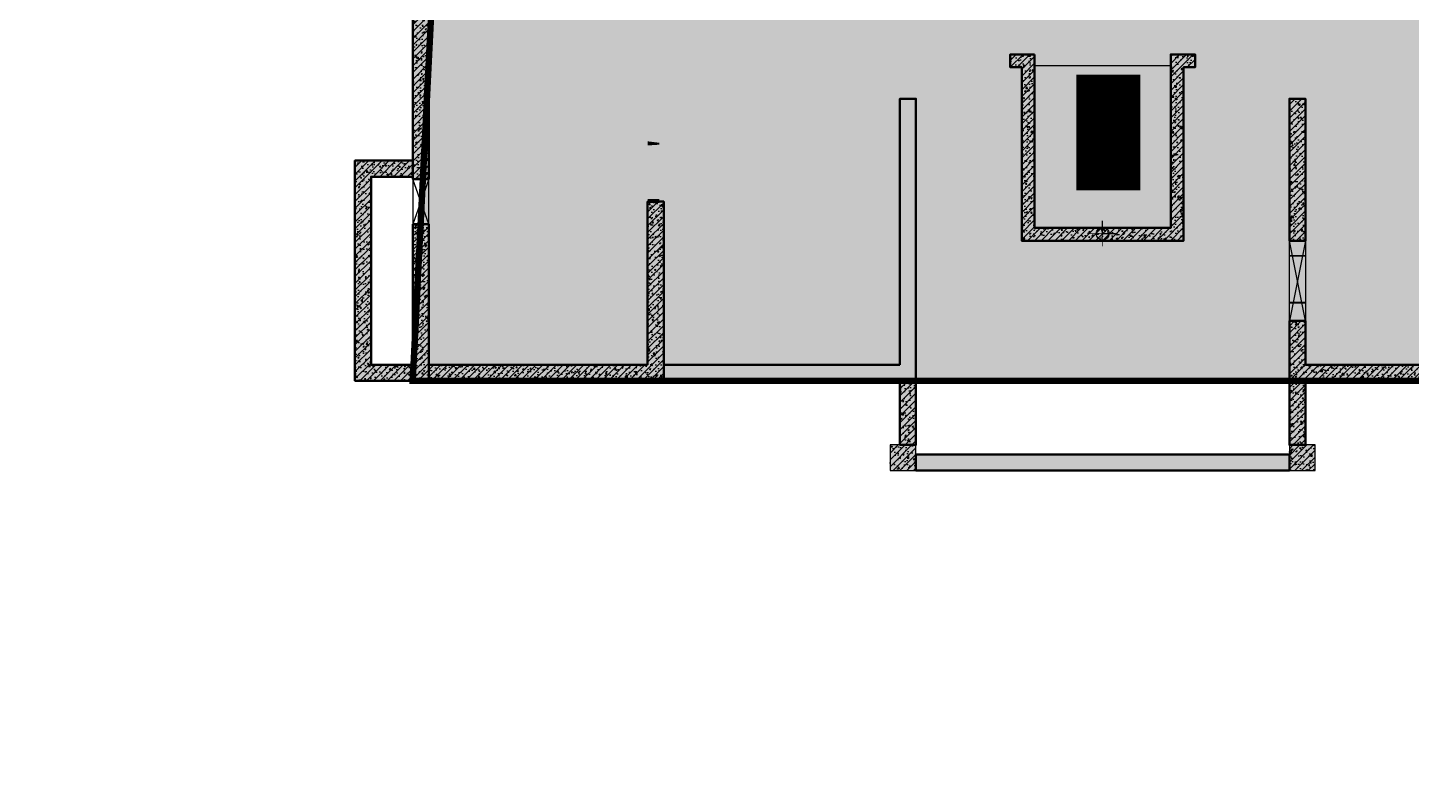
# Model space of a CAD drawing. Extents: x -1338203 to 1886333, y -530034 to 1031844.
# Drawn here: x 744757 to 766316, y -410987 to -399255 of the extents above; entities that cross this region are included whole.
import ezdxf

# ---------------------------------------------------------------- set-up
doc = ezdxf.new("R2010")
doc.units = 0
doc.header["$LTSCALE"] = 1000
doc.header["$MEASUREMENT"] = 0
for name, color, linetype, plot in [('A-001-主楼相对位置参照$0$AAD-A-MARK', 6, 'Continuous', False), ('M08预留预埋-B2$0$AAD-A-MARK', 6, 'Continuous', False), ('S-08-墙柱B2_B1$0$AAD-A-MARK', 6, 'Continuous', False)]:
    doc.layers.add(name, color=color, linetype=linetype, plot=plot)
for name, color, linetype in [('M08预留预埋-B2$0$0M-A-JGLD', 3, 'Continuous'), ('M08预留预埋-B2$0$0M-A-LD', 4, 'Continuous'), ('p-a-core', 1, 'Continuous'), ('S-08-墙柱B2_B1$0$0S-CC-LINE', 52, 'Continuous'), ('S-08-墙柱B2_B1$0$0S-CW-HATCH', 251, 'Continuous'), ('S-08-墙柱B2_B1$0$0S-CW-HATCH-UP', 251, 'Continuous'), ('S-08-墙柱B2_B1$0$0S-S-HOLE', 55, 'Continuous')]:
    doc.layers.add(name, color=color, linetype=linetype)
doc.layers.add('p-h-walkable', color=7, linetype='Continuous', lineweight=70, true_color=0xf0f0f0)
doc.layers.add('S-08-墙柱B2_B1$0$0S-CW-LINE', color=7, linetype='Continuous', lineweight=50)
pattern_1 = [(45, (761506.6001984025, -402460.9265819573), (-111.7962160783531, 111.7962160783531), [91.28125, -91.28125]), (105, (761506.6001984025, -402460.9265819573), (-152.7164712100046, -40.92025513165151), [91.28125, -91.28125]), (165, (761482.9748857985, -402372.755678483), (-40.92025513165157, -152.7164712100046), [91.28125, -91.28125])]
pattern_2 = [(45, (761506.6001984025, -402460.9265819573), (-53.03300858899106, 53.03300858899107), []), (49.99999999999999, (761506.6001984025, -402460.9265819573), (215.178054780226, -18.82564049477853), [22.5, -247.5]), (355, (761506.6001984025, -402460.9265819573), (-41.6254000839, 225.6576401100035), [18, -198]), (100.4514, (761524.5317024025, -402462.4953839573), (173.5528145142065, 206.8318626182861), [19.122057, -210.3426336]), (46.18420000000002, (761506.6001984025, -402400.9265819573), (320.1723145876933, -49.65570429870542), [33.74999999999971, -371.2499999999977]), (96.6356, (761533.2812219025, -402405.0645740573), (280.398811664611, 292.2353612701325), [28.6830864, -315.5139]), (351.1842, (761506.6001984025, -402400.9265819573), (280.3985835400882, 292.2355802775974), [27, -297]), (21, (761536.6001984025, -402415.9265819573), (179.0721156355385, -120.7856671996016), [22.5, -247.5]), (326.0000000000001, (761536.6001984025, -402415.9265819573), (72.99459957647451, 217.5450135140559), [18, -198]), (71.4514, (761551.5228683031, -402425.9920637573), (252.066788574447, 96.75914901298572), [19.122057, -210.3426336]), (37.50000000000001, (761506.6001984025, -402460.9265819573), (3.647956595187201, 99.86815614939344), [0, -195.6, 0, -201, 0, -198.75]), (7.499999999999999, (761506.6001984025, -402460.9265819573), (78.92086123264458, 118.3235135647081), [0, -114.6, 0, -191.1, 0, -75.75]), (327.5, (761439.7001984022, -402460.9265819573), (160.1467308517227, -6.766461520313927), [0, -75, 0, -234, 0, -310.5]), (317.5, (761409.7001984022, -402460.9265819573), (174.9558508027159, 30.03149469969532), [0, -97.5, 0, -155.4, 0, -220.5])]

# ---------------------------------------------------------------- blocks, each defined once
blk = doc.blocks.new('A-001-主楼相对位置参照')
at = {"layer": 'A-001-主楼相对位置参照$0$AAD-A-MARK'}
blk.add_lwpolyline([(-5918.767001748085, -238759.9998555184), (-3798.767001748085, -238759.9998559952), (-3798.767001688481, -236239.9998545647), (-5918.76700168848, -236239.9998540879)], close=True, dxfattribs=at)
blk = doc.blocks.new('M08预留预埋-B2')
at = {"layer": 'M08预留预埋-B2$0$0M-A-JGLD', "elevation": 2850000}
blk.add_lwpolyline([(-10500.0003124214, 849.9997260167438, 0, 0, 0), (-10499.99968944518, 149.999726013426, 30, 30, 0), (-10749.99999906858, 149.9999996072729, 0, 0, 0), (-10750.00000093329, 849.9999998242711, 30, 30, 0), (-10499.99916451606, 849.9999998243002, 30, 30, 0)], format="xyseb", dxfattribs=at)
at = {"layer": 'M08预留预埋-B2$0$0M-A-JGLD'}
blk.add_lwpolyline([(3160.000835483006, -344.9999998912972, 0, 0, 0), (3160.000310553893, -1075.000273702171, 30, 30, 0), (2910.000000930493, -1075.000000108324, 0, 0, 0), (2909.999999065782, -344.9999998913263, 30, 30, 0), (3160.000835483006, -344.9999998912972, 30, 30, 0)], format="xyseb", dxfattribs=at)
at = {"layer": 'M08预留预埋-B2$0$0M-A-LD'}
blk.add_lwpolyline([(-6910.000000000815, 1400.000820441113, 0, 0, 0), (-6909.999999999185, 500.0000000000582, 30, 30, 0), (-7089.999999999185, 499.999999999709, 0, 0, 0), (-7090.000000000815, 1400.000820365152, 30, 30, 0), (-6910.000000000815, 1400.000820441113, 30, 30, 0)], format="xyseb", dxfattribs=at)
at = {"layer": 'M08预留预埋-B2$0$AAD-A-MARK', "const_width": 10}
for points in [[(-200, 0), (200, 0)], [(0, 200), (0, -200)]]:
    blk.add_lwpolyline(points, dxfattribs=at)
at = {"layer": 'M08预留预埋-B2$0$AAD-A-MARK'}
blk.add_circle((0, 0), 100, dxfattribs=at)
blk = doc.blocks.new('M001-预留预埋B2')
for p in [(-4858.902933009318, -238849.9998091664, -0.0003980569898375679), (-4858.766990639735, -238849.9998579191, -0.000398056989837555)]:
    blk.add_blockref('M08预留预埋-B2', p)

msp = doc.modelspace()

# ---------------------------------------------------------------- hatches: boundary and pattern name
at = {"layer": 'p-h-walkable', "ltscale": 0.002}
h = msp.add_hatch(color=256, dxfattribs=at)
h.dxf.hatch_style = 1
h.paths.add_polyline_path([(728556.4094088443, -320761.2911765109), (728556.3547588947, -348211.5017243018), (746356.3484443948, -348211.5017242723), (750916.3484443898, -338175.0097184044), (842896.3491870692, -338175.0097184044), (843211.3492125742, -349155.0095694998), (839116.3492611168, -349155.0095695712), (839116.3492611168, -377051.4870058745), (864906.3547584309, -377051.4870058745), (864906.3547584309, -390806.5711709709), (875856.3484613771, -395571.4871842109), (875856.348461363, -404751.4874804067), (834560.3103806074, -404751.4874803963), (839142.6757868899, -442064.2876435285), (869465.2134576387, -438340.3927054469), (871163.1928136485, -452166.5193397896), (873704.0511599232, -451854.4778597266), (877328.6078072718, -464960.3959546241), (761875.9874196091, -479139.0716770189), (761132.9487910755, -468418.2650628918), (764950.6384080613, -465209.0494699521), (763252.8257613134, -451384.280298188), (799242.4407485438, -446964.4145689445), (793807.3212043041, -404751.4870716078), (750756.3491663808, -404751.4872862076), (751556.349166161, -388854.9743852809), (648066.6070076446, -388604.4137855553), (648066.5844366426, -380374.4093295055), (641016.6027933541, -380374.4093186745), (641512.3361103976, -365348.1631979565), (660006.5996086108, -364574.4137855692), (660306.599609829, -340846.8171705838), (656406.6057762853, -340846.8171707173), (656406.6057762853, -336396.8171708743), (656656.3547443041, -340532.365631887), (656406.3547442622, -332417.3777717449), (712156.3557747989, -332417.3777717449), (712080.9374175866, -320761.2911765098)])
at = {"layer": 'S-08-墙柱B2_B1$0$0S-CW-HATCH'}
h = msp.add_hatch(color=256, dxfattribs=at)
h.dxf.hatch_style = 1
h.paths.add_polyline_path([(750756.6001984025, -401610.9267408896), (750756.6001984025, -398770.9265819573), (751556.6001984025, -398770.9265819573), (751556.6001984025, -399020.9265819573), (751006.6001984025, -399020.9265819573), (751006.6001984025, -401610.9267408896)])
h = msp.add_hatch(color=256, dxfattribs=at)
h.dxf.hatch_style = 1
h.paths.add_polyline_path([(760446.6001984025, -399670.9265819572), (760066.6001984025, -399670.9265819572), (760066.6001984025, -399870.9265819572), (760246.6001984025, -399870.9265819572), (760246.6001984025, -402570.9265819572), (762766.6001984025, -402570.9265819572), (762766.6001984025, -399870.9265819572), (762946.6001984025, -399870.9265819572), (762946.6001984025, -399670.9265819572), (762566.6001984025, -399670.9265819572), (762566.6001984025, -402370.9265819572), (760446.6001984025, -402370.9265819572)])
h = msp.add_hatch(color=256, dxfattribs=at)
h.dxf.hatch_style = 1
h.paths.add_polyline_path([(758346.6001984025, -404500.9265819572), (754666.6001984025, -404500.9265819572), (754666.6001984025, -404750.9265819572), (758596.6001984025, -404750.9265819572), (758596.6001984025, -400360.9265819572), (758346.6001984025, -400360.9265819572)])
h = msp.add_hatch(color=256, dxfattribs=at)
h.dxf.hatch_style = 1
h.paths.add_polyline_path([(764666.6001983932, -402570.9265819806), (764416.6001984025, -402570.9265819806), (764416.6001984025, -400360.9265819572), (764666.6001983932, -400360.9265819572)])
h = msp.add_hatch(color=256, dxfattribs=at)
h.dxf.hatch_style = 1
h.paths.add_polyline_path([(750756.6001984025, -404750.9265819572), (749856.6001984025, -404750.9265819572), (749856.6001984025, -401324.1841132675), (750756.6001984025, -401324.1841132675), (750756.6001984025, -401574.1841132675), (750106.6001984025, -401574.1841132675), (750106.6001984025, -404501.1841132675), (750756.6001984025, -404501.1841132675)])
h = msp.add_hatch(color=256, dxfattribs=at)
h.dxf.hatch_style = 1
h.paths.add_polyline_path([(754416.6001984025, -404500.9265819572), (751006.6001984025, -404500.9265819572), (751006.6001984025, -404750.9265819572), (754666.6001984025, -404750.9265819572), (754666.6001984025, -401960.9265819572), (754416.6001984025, -401960.9265819572)])
h = msp.add_hatch(color=256, dxfattribs=at)
h.dxf.hatch_style = 1
h.paths.add_polyline_path([(750756.6001877892, -402310.926744899), (751006.6001984025, -402310.926744899), (751006.6001984025, -404750.9265819572), (750756.6001877892, -404750.9265819572)])
h = msp.add_hatch(color=256, dxfattribs=at)
h.dxf.hatch_style = 1
h.paths.add_polyline_path([(764416.6001984025, -404750.9265819572), (768396.6001984025, -404750.9265819572), (768396.6001984025, -404500.9265819572), (764666.6001984025, -404500.9265819572), (764666.6001984025, -403820.9265819573), (764416.6001984025, -403820.9265819573)])
h = msp.add_hatch(color=256, dxfattribs=at)
h.dxf.hatch_style = 1
h.paths.add_polyline_path([(758596.6001984025, -404750.9265819572), (758346.6001984025, -404750.9265819572), (758346.6001984025, -405750.9265819572), (758596.6001984025, -405750.9265819572)])
h = msp.add_hatch(color=256, dxfattribs=at)
h.dxf.hatch_style = 1
h.paths.add_polyline_path([(764416.6001984025, -404750.9265819572), (764666.6001984025, -404750.9265819572), (764666.6001984025, -405750.9265819572), (764416.6001984025, -405750.9265819572)])
h = msp.add_hatch(color=256, dxfattribs=at)
h.dxf.hatch_style = 1
h.paths.add_polyline_path([(758596.6001984025, -405750.9265819572), (758196.6001984025, -405750.9265819572), (758196.6001984025, -406150.9265819572), (758596.6001984025, -406150.9265819572)])
h = msp.add_hatch(color=256, dxfattribs=at)
h.dxf.hatch_style = 1
h.paths.add_polyline_path([(758596.6001984025, -406150.9265819572), (764416.6001984025, -406150.9265819572), (764416.6001984025, -405900.9265819572), (758596.6001984025, -405900.9265819572)])
h = msp.add_hatch(color=256, dxfattribs=at)
h.dxf.hatch_style = 1
h.paths.add_polyline_path([(764816.6001984025, -405750.9265819572), (764416.6001984025, -405750.9265819572), (764416.6001984025, -406150.9265819572), (764816.6001984025, -406150.9265819572)])
at = {"layer": 'S-08-墙柱B2_B1$0$0S-CW-HATCH-UP'}
h = msp.add_hatch(dxfattribs=at)
h.set_pattern_fill('钢筋混凝土', color=256, scale=30)
h.set_pattern_definition(pattern_2)
h.paths.add_polyline_path([(750756.6001984025, -401610.9267408896), (750756.6001984025, -398770.9265819573), (751556.6001984025, -398770.9265819573), (751556.6001984025, -399020.9265819573), (751006.6001984025, -399020.9265819573), (751006.6001984025, -401610.9267408896)])
h = msp.add_hatch(dxfattribs=at)
h.set_pattern_fill('钢筋混凝土', color=256, scale=30)
h.set_pattern_definition(pattern_2)
h.paths.add_polyline_path([(760446.6001984025, -399670.9265819572), (760066.6001984025, -399670.9265819572), (760066.6001984025, -399870.9265819572), (760246.6001984025, -399870.9265819572), (760246.6001984025, -402570.9265819572), (762766.6001984025, -402570.9265819572), (762766.6001984025, -399870.9265819572), (762946.6001984025, -399870.9265819572), (762946.6001984025, -399670.9265819572), (762566.6001984025, -399670.9265819572), (762566.6001984025, -402370.9265819572), (760446.6001984025, -402370.9265819572)])
h = msp.add_hatch(dxfattribs=at)
h.set_pattern_fill('钢筋混凝土', color=256, scale=30)
h.set_pattern_definition(pattern_2)
h.paths.add_polyline_path([(758346.6001984025, -404500.9265819572), (754666.6001984025, -404500.9265819572), (754666.6001984025, -404750.9265819572), (758596.6001984025, -404750.9265819572), (758596.6001984025, -400360.9265819572), (758346.6001984025, -400360.9265819572)])
h = msp.add_hatch(dxfattribs=at)
h.set_pattern_fill('钢筋混凝土', color=256, scale=30)
h.set_pattern_definition([(45, (-3496387.303751316, 348669.923996056), (-53.03300858899106, 53.03300858899107), []), (49.99999999999999, (-3496387.303751316, 348669.923996056), (215.178054780226, -18.82564049477853), [22.5, -247.5]), (355, (-3496387.303751316, 348669.923996056), (-41.6254000839, 225.6576401100035), [18, -198]), (100.4514, (-3496369.372247316, 348668.355194056), (173.5528145142065, 206.8318626182861), [19.122057, -210.3426336]), (46.18420000000002, (-3496387.303751316, 348729.923996056), (320.1723145876933, -49.65570429870542), [33.74999999999981, -371.2499999999985]), (96.6356, (-3496360.622727816, 348725.786003956), (280.398811664611, 292.2353612701325), [28.6830864, -315.5139]), (351.1842, (-3496387.303751316, 348729.923996056), (280.3985835400882, 292.2355802775974), [27, -297]), (21, (-3496357.303751316, 348714.923996056), (179.0721156355385, -120.7856671996016), [22.5, -247.5]), (326.0000000000001, (-3496357.303751316, 348714.923996056), (72.99459957647451, 217.5450135140559), [18, -198]), (71.4514, (-3496342.381081417, 348704.858514256), (252.066788574447, 96.75914901298572), [19.122057, -210.3426336]), (37.50000000000001, (-3496387.303751316, 348669.923996056), (3.647956595187201, 99.86815614939344), [0, -195.6, 0, -201, 0, -198.75]), (7.499999999999999, (-3496387.303751316, 348669.923996056), (78.92086123264458, 118.3235135647081), [0, -114.6, 0, -191.1, 0, -75.75]), (327.5, (-3496454.203751317, 348669.923996056), (160.1467308517227, -6.766461520313927), [0, -75, 0, -234, 0, -310.5]), (317.5, (-3496484.203751317, 348669.923996056), (174.9558508027159, 30.03149469969532), [0, -97.5, 0, -155.4, 0, -220.5])])
h.paths.add_polyline_path([(764666.6001983932, -402570.9265819806), (764416.6001984025, -402570.9265819806), (764416.6001984025, -400360.9265819572), (764666.6001983932, -400360.9265819572)])
h = msp.add_hatch(dxfattribs=at)
h.set_pattern_fill('钢筋混凝土', color=256, scale=30)
h.set_pattern_definition([(45, (-3496387.303751316, 348669.923996056), (-53.03300858899106, 53.03300858899107), []), (49.99999999999999, (-3496387.303751316, 348669.923996056), (215.178054780226, -18.82564049477853), [22.5, -247.5]), (355, (-3496387.303751316, 348669.923996056), (-41.6254000839, 225.6576401100035), [18, -198]), (100.4514, (-3496369.372247316, 348668.355194056), (173.5528145142065, 206.8318626182861), [19.122057, -210.3426336]), (46.18420000000002, (-3496387.303751316, 348729.923996056), (320.1723145876933, -49.65570429870542), [33.74999999999974, -371.249999999998]), (96.6356, (-3496360.622727816, 348725.786003956), (280.398811664611, 292.2353612701325), [28.6830864, -315.5139]), (351.1842, (-3496387.303751316, 348729.923996056), (280.3985835400882, 292.2355802775974), [27, -297]), (21, (-3496357.303751316, 348714.923996056), (179.0721156355385, -120.7856671996016), [22.5, -247.5]), (326.0000000000001, (-3496357.303751316, 348714.923996056), (72.99459957647451, 217.5450135140559), [18, -198]), (71.4514, (-3496342.381081417, 348704.858514256), (252.066788574447, 96.75914901298572), [19.122057, -210.3426336]), (37.50000000000001, (-3496387.303751316, 348669.923996056), (3.647956595187201, 99.86815614939344), [0, -195.6, 0, -201, 0, -198.75]), (7.499999999999999, (-3496387.303751316, 348669.923996056), (78.92086123264458, 118.3235135647081), [0, -114.6, 0, -191.1, 0, -75.75]), (327.5, (-3496454.203751317, 348669.923996056), (160.1467308517227, -6.766461520313927), [0, -75, 0, -234, 0, -310.5]), (317.5, (-3496484.203751317, 348669.923996056), (174.9558508027159, 30.03149469969532), [0, -97.5, 0, -155.4, 0, -220.5])])
h.paths.add_polyline_path([(750756.6001984025, -404750.9265819572), (749856.6001984025, -404750.9265819572), (749856.6001984025, -401324.1841132675), (750756.6001984025, -401324.1841132675), (750756.6001984025, -401574.1841132675), (750106.6001984025, -401574.1841132675), (750106.6001984025, -404501.1841132675), (750756.6001984025, -404501.1841132675)])
h = msp.add_hatch(dxfattribs=at)
h.set_pattern_fill('钢筋混凝土', color=256, scale=30)
h.set_pattern_definition(pattern_2)
h.paths.add_polyline_path([(754416.6001984025, -404500.9265819572), (751006.6001984025, -404500.9265819572), (751006.6001984025, -404750.9265819572), (754666.6001984025, -404750.9265819572), (754666.6001984025, -401960.9265819572), (754416.6001984025, -401960.9265819572)])
h = msp.add_hatch(dxfattribs=at)
h.set_pattern_fill('钢筋混凝土', color=256, scale=30)
h.set_pattern_definition([(45, (761506.6001984025, -402460.9265819573), (-53.03300858899106, 53.03300858899107), []), (49.99999999999999, (761506.6001984025, -402460.9265819573), (215.178054780226, -18.82564049477853), [22.5, -247.5]), (355, (761506.6001984025, -402460.9265819573), (-41.6254000839, 225.6576401100035), [18, -198]), (100.4514, (761524.5317024025, -402462.4953839573), (173.5528145142065, 206.8318626182861), [19.122057, -210.3426336]), (46.18420000000002, (761506.6001984025, -402400.9265819573), (320.1723145876933, -49.65570429870542), [33.74999999999991, -371.2499999999993]), (96.6356, (761533.2812219025, -402405.0645740573), (280.398811664611, 292.2353612701325), [28.6830864, -315.5139]), (351.1842, (761506.6001984025, -402400.9265819573), (280.3985835400882, 292.2355802775974), [27, -297]), (21, (761536.6001984025, -402415.9265819573), (179.0721156355385, -120.7856671996016), [22.5, -247.5]), (326.0000000000001, (761536.6001984025, -402415.9265819573), (72.99459957647451, 217.5450135140559), [18, -198]), (71.4514, (761551.5228683031, -402425.9920637573), (252.066788574447, 96.75914901298572), [19.122057, -210.3426336]), (37.50000000000001, (761506.6001984025, -402460.9265819573), (3.647956595187201, 99.86815614939344), [0, -195.6, 0, -201, 0, -198.75]), (7.499999999999999, (761506.6001984025, -402460.9265819573), (78.92086123264458, 118.3235135647081), [0, -114.6, 0, -191.1, 0, -75.75]), (327.5, (761439.7001984022, -402460.9265819573), (160.1467308517227, -6.766461520313927), [0, -75, 0, -234, 0, -310.5]), (317.5, (761409.7001984022, -402460.9265819573), (174.9558508027159, 30.03149469969532), [0, -97.5, 0, -155.4, 0, -220.5])])
h.paths.add_polyline_path([(750756.6001877892, -402310.926744899), (751006.6001984025, -402310.926744899), (751006.6001984025, -404750.9265819572), (750756.6001877892, -404750.9265819572)])
h = msp.add_hatch(dxfattribs=at)
h.set_pattern_fill('STARS', color=256, scale=115, angle=45)
h.set_pattern_definition(pattern_1)
edge = h.paths.add_edge_path()
edge.add_arc((761506.6001984025, -402460.9265819573), 100, 0, 360)
h = msp.add_hatch(dxfattribs=at)
h.set_pattern_fill('STARS', color=256, scale=115, angle=45)
h.set_pattern_definition(pattern_1)
edge = h.paths.add_edge_path()
edge.add_arc((761506.6001984025, -402460.9265819573), 100, 0, 360)
h = msp.add_hatch(dxfattribs=at)
h.set_pattern_fill('钢筋混凝土', color=256, scale=30)
h.set_pattern_definition(pattern_2)
h.paths.add_polyline_path([(764416.6001984025, -404750.9265819572), (768396.6001984025, -404750.9265819572), (768396.6001984025, -404500.9265819572), (764666.6001984025, -404500.9265819572), (764666.6001984025, -403820.9265819573), (764416.6001984025, -403820.9265819573)])
h = msp.add_hatch(dxfattribs=at)
h.set_pattern_fill('钢筋混凝土', color=256, scale=30)
h.set_pattern_definition(pattern_2)
h.paths.add_polyline_path([(758596.6001984025, -404750.9265819572), (758346.6001984025, -404750.9265819572), (758346.6001984025, -405750.9265819572), (758596.6001984025, -405750.9265819572)])
h = msp.add_hatch(dxfattribs=at)
h.set_pattern_fill('钢筋混凝土', color=256, scale=30)
h.set_pattern_definition(pattern_2)
h.paths.add_polyline_path([(764416.6001984025, -404750.9265819572), (764666.6001984025, -404750.9265819572), (764666.6001984025, -405750.9265819572), (764416.6001984025, -405750.9265819572)])
h = msp.add_hatch(dxfattribs=at)
h.set_pattern_fill('钢筋混凝土', color=256, scale=30)
h.set_pattern_definition(pattern_2)
h.paths.add_polyline_path([(758596.6001984025, -405750.9265819572), (758196.6001984025, -405750.9265819572), (758196.6001984025, -406150.9265819572), (758596.6001984025, -406150.9265819572)])
h = msp.add_hatch(dxfattribs=at)
h.set_pattern_fill('钢筋混凝土', color=256, scale=30)
h.set_pattern_definition(pattern_2)
h.paths.add_polyline_path([(758596.6001984025, -406150.9265819572), (764416.6001984025, -406150.9265819572), (764416.6001984025, -405900.9265819572), (758596.6001984025, -405900.9265819572)])
h = msp.add_hatch(dxfattribs=at)
h.set_pattern_fill('钢筋混凝土', color=256, scale=30)
h.set_pattern_definition(pattern_2)
h.paths.add_polyline_path([(764816.6001984025, -405750.9265819572), (764416.6001984025, -405750.9265819572), (764416.6001984025, -406150.9265819572), (764816.6001984025, -406150.9265819572)])

# ---------------------------------------------------------------- linework, layer by layer
at = {"layer": 'p-a-core', "ltscale": 0.002, "const_width": 1000, "elevation": -83050.00000000013}
msp.add_lwpolyline([(761594.634624677, -399986.4874799193), (761594.634624677, -401786.4874799193)], dxfattribs=at)
at = {"layer": 'p-h-walkable', "ltscale": 0.002, "const_width": 100, "elevation": -83050.00000000013}
msp.add_lwpolyline([(864906.3547584309, -377051.4870058745), (864906.3547584309, -390806.5711709709), (875856.3484613771, -395571.4871842109), (875856.348461363, -404751.4874804067), (834560.3103806074, -404751.4874803963), (839142.6757868899, -442064.2876435285), (869465.2134576387, -438340.3927054469), (871163.1928136485, -452166.5193397896), (873704.0511599232, -451854.4778597266), (877328.6078072718, -464960.3959546241), (761875.9874196091, -479139.0716770189), (761132.9487910755, -468418.2650628918), (764950.6384080613, -465209.0494699521), (763252.8257613134, -451384.280298188), (799242.4407485438, -446964.4145689445), (793807.3212043041, -404751.4870716078), (750756.3491663808, -404751.4872862076), (751556.349166161, -388854.9743852809), (648066.6070076446, -388604.4137855553)], dxfattribs=at)
at = {"layer": 'S-08-墙柱B2_B1$0$0S-CC-LINE'}
for points in [[(758596.6001984025, -405750.9265819572), (758196.6001984025, -405750.9265819572), (758196.6001984025, -406150.9265819572), (758596.6001984025, -406150.9265819572)], [(764816.6001984025, -405750.9265819572), (764416.6001984025, -405750.9265819572), (764416.6001984025, -406150.9265819572), (764816.6001984025, -406150.9265819572)]]:
    msp.add_lwpolyline(points, close=True, dxfattribs=at)
at = {"layer": 'S-08-墙柱B2_B1$0$0S-CW-HATCH-UP'}
for q in [(761506.6001984025, -402260.9265819573), (761706.6001984025, -402460.9265819573)]:
    msp.add_line((761506.6001984025, -402460.9265819573), q, dxfattribs=at)
at = {"layer": 'S-08-墙柱B2_B1$0$0S-CW-LINE'}
for points in [[(750756.6001984025, -401610.9267408896), (750756.6001984025, -398770.9265819573), (751556.6001984025, -398770.9265819573), (751556.6001984025, -399020.9265819573), (751006.6001984025, -399020.9265819573), (751006.6001984025, -401610.9267408896)], [(760446.6001984025, -399670.9265819572), (760066.6001984025, -399670.9265819572), (760066.6001984025, -399870.9265819572), (760246.6001984025, -399870.9265819572), (760246.6001984025, -402570.9265819572), (762766.6001984025, -402570.9265819572), (762766.6001984025, -399870.9265819572), (762946.6001984025, -399870.9265819572), (762946.6001984025, -399670.9265819572), (762566.6001984025, -399670.9265819572), (762566.6001984025, -402370.9265819572), (760446.6001984025, -402370.9265819572)], [(758346.6001984025, -404500.9265819572), (754666.6001984025, -404500.9265819572), (754666.6001984025, -404750.9265819572), (758596.6001984025, -404750.9265819572), (758596.6001984025, -400360.9265819572), (758346.6001984025, -400360.9265819572)], [(764666.6001983932, -402570.9265819806), (764416.6001984025, -402570.9265819806), (764416.6001984025, -400360.9265819572), (764666.6001983932, -400360.9265819572)], [(750756.6001984025, -404750.9265819572), (749856.6001984025, -404750.9265819572), (749856.6001984025, -401324.1841132675), (750756.6001984025, -401324.1841132675), (750756.6001984025, -401574.1841132675), (750106.6001984025, -401574.1841132675), (750106.6001984025, -404501.1841132675), (750756.6001984025, -404501.1841132675)], [(754416.6001984025, -404500.9265819572), (751006.6001984025, -404500.9265819572), (751006.6001984025, -404750.9265819572), (754666.6001984025, -404750.9265819572), (754666.6001984025, -401960.9265819572), (754416.6001984025, -401960.9265819572)], [(764416.6001984025, -404750.9265819572), (768396.6001984025, -404750.9265819572), (768396.6001984025, -404500.9265819572), (764666.6001984025, -404500.9265819572), (764666.6001984025, -403820.9265819573), (764416.6001984025, -403820.9265819573)], [(758596.6001984025, -404750.9265819572), (758346.6001984025, -404750.9265819572), (758346.6001984025, -405750.9265819572), (758596.6001984025, -405750.9265819572)], [(764416.6001984025, -404750.9265819572), (764666.6001984025, -404750.9265819572), (764666.6001984025, -405750.9265819572), (764416.6001984025, -405750.9265819572)], [(758596.6001984025, -406150.9265819572), (764416.6001984025, -406150.9265819572), (764416.6001984025, -405900.9265819572), (758596.6001984025, -405900.9265819572)]]:
    msp.add_lwpolyline(points, close=True, dxfattribs=at)
at = {"layer": 'S-08-墙柱B2_B1$0$0S-CW-LINE', "elevation": 2850000}
msp.add_lwpolyline([(750756.6001877892, -402310.926744899), (751006.6001984025, -402310.926744899), (751006.6001984025, -404750.9265819572), (750756.6001877892, -404750.9265819572)], close=True, dxfattribs=at)
at = {"layer": 'S-08-墙柱B2_B1$0$0S-S-HOLE', "elevation": 2850000}
msp.add_lwpolyline([(751006.6010117228, -401610.9267408896), (750756.6001877892, -401610.9267408896), (750756.6001877892, -402310.926744899), (751006.6010117228, -402310.926744899)], close=True, dxfattribs=at)
for points in [[(751006.6010117228, -401610.9267408896), (750756.6001877892, -402310.926744899)], [(751006.6010117228, -402310.926744899), (750756.6001877892, -401610.9267408896)]]:
    msp.add_lwpolyline(points, dxfattribs=at)
at = {"layer": 'S-08-墙柱B2_B1$0$0S-S-HOLE'}
msp.add_lwpolyline([(764416.6001984025, -402570.9265819806), (764666.6001984025, -402570.9265819806), (764666.6001984025, -403820.9265819573), (764416.6001984025, -403820.9265819573)], close=True, dxfattribs=at)
for points in [[(764666.6001984025, -402570.926581934), (764416.6001984025, -403820.9265819573)], [(764666.6001984025, -403820.9265819573), (764416.6001983979, -402570.9265819806)]]:
    msp.add_lwpolyline(points, dxfattribs=at)
at = {"layer": 'S-08-墙柱B2_B1$0$AAD-A-MARK'}
for q in [(761506.6001984025, -402260.9265819573), (761706.6001984025, -402460.9265819573)]:
    msp.add_line((761506.6001984025, -402460.9265819573), q, dxfattribs=at)
msp.add_circle((761506.6001984025, -402460.9265819573), 100, dxfattribs=at)
msp.add_circle((761506.6001984025, -402460.9265819573), 100, dxfattribs=at)

# ---------------------------------------------------------------- block references
at = {"ltscale": 0.002}
for name, p in [('A-001-主楼相对位置参照', (766365.3667125844, -163610.9266343083)), ('M001-预留预埋B2', (766365.3666062295, -163610.9262234796))]:
    msp.add_blockref(name, p, dxfattribs=at)
at = {"color": 0, "ltscale": 0.002}
msp.add_blockref('M001-预留预埋B2', (766365.3667022258, -163610.9266348326), dxfattribs=at)

doc.saveas('drawing.dxf')
